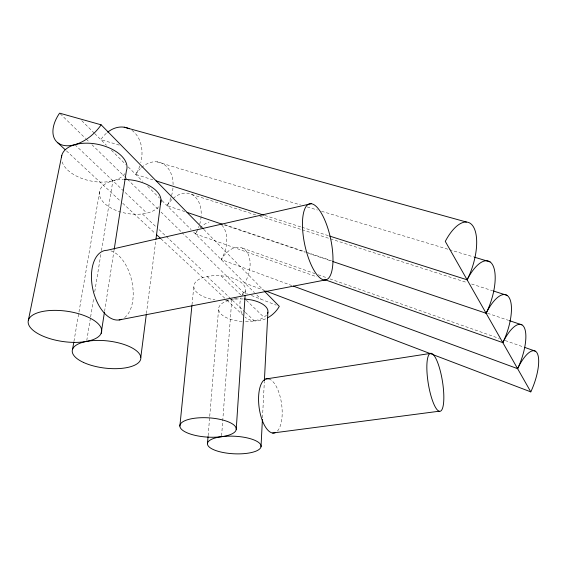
<?xml version="1.0" encoding="UTF-8"?>
<svg xmlns="http://www.w3.org/2000/svg" width="567" height="567" viewBox="0 0 567 567"><rect width="100%" height="100%" fill="white"/><g stroke="black" fill="none" stroke-linecap="round" stroke-linejoin="round"><path stroke-width="0.43" stroke-dasharray="2.83 2.13" d="M262.493 417.759L264.335 381.704M245.22 293.713L245.454 290.184M221.605 435.825L231.775 299.652L237.162 298.15M208.124 435.754L209.655 417.227M209.726 416.348L218.621 308.746M191.986 304.869L193.829 286.42M146.421 313.53L155.854 240.089M104.548 311.496L114.045 250.323M86.758 340.526L90.472 317.832M90.614 316.96L93.753 297.753M94.753 291.644L100.891 254.108M101.465 250.621L112.883 180.788M73.951 341.313L99.827 190.448M241.655 295.754L244.257 293.267A25.891 12.332 4.5 0 0 227.197 276.639L220.379 275.69L213.504 275.619L207.075 276.441A25.891 12.332 4.5 0 0 194.169 288.454A25.891 12.332 4.5 0 0 214.964 299.865M266.596 315.054L263.761 317.534L259.587 319.512L254.356 320.879A24.707 11.305 3.5 0 1 244.512 321.588M225.609 300.39A25.891 12.332 4.5 0 0 231.775 299.652L237.956 298.908L243.704 298.972M119.254 145.109L100.827 139.666A30.703 23.297 -74.7 0 1 107.057 132.678M157.144 161.864L300.489 204.928M307.179 206.948L317.456 210.024M321.574 211.278L448.929 249.523M449.418 249.686L473.523 256.915M139.801 165.947A30.703 23.297 -74.7 0 1 135.69 174.388L152.899 179.859M264.874 215.481L301.105 227.006M301.949 227.275L328.917 235.851M191.646 194.417L256.575 215.198M259.948 216.275L301.261 229.5M302.105 229.77L467.371 282.671M471.588 284.017L492.673 290.765M224.886 224.759L305.45 251.911M306.286 252.195L331.461 260.678M487.549 313.282L508.528 320.355M170.922 197.564A29.087 20.986 -72.4 0 1 167.059 205.623L186.231 212.093M223.922 224.808L305.181 252.216M308.526 253.35L331.986 261.259M242.343 248.077L314.94 273.613M318.278 274.789L326.62 277.724M329.959 278.9L499.364 338.499M505.204 340.554L523.561 347.011M197.862 229.245A27.655 18.994 -70.9 0 1 195.431 233.88L316.747 276.802M221.874 225.198A26.366 17.258 -69.9 0 1 221.222 259.558L291.743 285.52M264.973 290.694L244.76 282.997A25.203 15.741 -69.2 0 0 245.476 250.245A25.203 15.741 -69.2 0 0 221.222 259.558M181.936 232.442L243.427 292.395L247.439 293.961M251.457 295.52L276.15 305.131M66.459 150.886L120.183 200.867M122.77 203.277L155.131 233.384M160.957 238.806L226.325 299.624M226.977 300.226L243.803 315.883M207.075 276.441L244.682 311.779M245.327 312.389L254.356 320.879M142.487 214.035L156.52 227.268M159.072 229.67L203.092 271.168M74.908 144.67L146.881 213.114M220.96 275.768L241.032 295.145M246.34 300.269L264.002 317.322M60.237 113.769L85.589 138.49M86.227 139.113L89.395 142.204M91.932 144.677L124.258 176.195M124.889 176.812L126.795 178.669M127.426 179.285L158.484 209.57M161.021 212.044L181.305 231.825M81.783 120.7L94.072 132.94M94.682 133.55L106.433 145.251M111.415 150.205L125.732 164.465M128.22 166.946L142.593 181.263M147.611 186.26L159.533 198.131M162.042 200.626L191.114 229.578M193.581 232.038L254.441 292.643M256.865 295.053L261.103 299.277M203.794 229.422L263.322 290.063M131.941 130.36A30.703 23.297 -74.7 0 1 140.8 162.609M195.431 233.88A26.366 17.258 -69.9 0 1 197.344 231.074M200.073 227.899A26.366 17.258 -69.9 0 1 208.961 222.122M173.162 198.407A27.655 18.994 -70.9 0 1 201.165 215.751M201.108 216.601A27.655 18.994 -70.9 0 1 199.414 225.142M199.137 225.978A27.655 18.994 -70.9 0 1 198.535 227.629M167.059 205.623A27.655 18.994 -70.9 0 1 172.552 198.953M242.152 321.482A24.707 11.305 3.5 0 1 219.209 311.517A24.707 11.305 3.5 0 1 231.775 299.652M265.576 318.838A23.906 18.633 -45 0 1 245.093 317.088M242.01 313.31A23.906 18.633 -45 0 1 240.996 297.795M242.229 294.67A23.906 18.633 -45 0 1 243.427 292.395M158.576 206.785A31.121 16.89 9.3 0 1 106.497 205.07A31.121 16.89 9.3 0 1 123.493 179.47M124.818 173.708A33.255 18.661 11.6 0 1 90.245 180.873A33.255 18.661 11.6 0 1 61.704 160.489M141.601 167.499A29.087 20.986 -72.4 0 1 173.098 184.778M172.97 187.975A29.087 20.986 -72.4 0 1 171.184 196.784M135.69 174.388A29.087 20.986 -72.4 0 1 140.318 168.69M110.827 250.855A35.445 19.902 77.6 0 1 131.934 281.664A35.445 19.902 77.6 0 1 124.627 317.577M268.801 378.884A27.386 11.368 82.5 0 1 281.579 403.888A27.386 11.368 82.5 0 1 276.214 432.139"/><path stroke-width="0.85" d="M261.011 446.775A26.833 8.781 2.9 0 0 222.406 436.59A26.833 8.781 2.9 0 0 219.379 451.651A26.833 8.781 2.9 0 0 261.011 446.775L262.408 419.516M264.385 380.826L267.886 312.24M236.226 429.403A28.237 9.653 3.5 0 0 194.984 418.198A28.237 9.653 3.5 0 0 192.971 434.825A28.237 9.653 3.5 0 0 236.226 429.403L245.107 295.471M207.465 443.692L208.054 436.633M179.874 426.072L191.894 305.741M140.807 357.245L146.307 314.401M155.96 239.217L161.014 199.875M101.16 333.339A37.096 15.274 8.2 0 0 52.284 310.404A37.096 15.274 8.2 0 0 41.32 335.38A37.096 15.274 8.2 0 0 101.16 333.339L104.413 312.367M114.18 249.445L126.391 170.795A33.255 18.661 11.6 0 0 98.282 144.415A33.255 18.661 11.6 0 0 61.491 157.144M72.604 349.159L73.802 342.185M28.35 320.362L61.76 155.528M311.219 203.702L107 250.302A35.445 19.902 77.6 0 0 92.797 289.035A35.445 19.902 77.6 0 0 121.657 319.271M119.141 319.944L325.316 279.963A38.896 13.275 78.1 0 0 325.38 221.449A38.896 13.275 78.1 0 0 302.452 224.078A38.896 13.275 78.1 0 0 325.316 279.963M265.838 378.976L430.112 353.475M272.592 433.032L439.127 411.231A29.385 7.173 80.8 0 0 440.042 369.989A29.385 7.173 80.8 0 0 426.859 365.701A29.385 7.173 80.8 0 0 439.127 411.231M244.526 298.979L251.004 299.851A24.707 11.305 3.5 0 1 267.447 313.679M124.194 127.206L466.414 222.03M101.117 124.811L59.599 113.152A32.581 19.668 -43.3 0 0 62.512 145.124A32.581 19.668 -43.3 0 0 101.117 124.811L203.177 228.792M474.373 257.17L490.058 261.89M156.173 180.901L264.031 215.212M329.76 236.12L467.109 279.807A37.783 15.224 -71.5 0 1 492.61 264.832A37.783 15.224 -71.5 0 1 486.117 313.26L332.822 261.543M493.517 291.034L507.004 295.35M509.372 320.638L521.959 324.877M187.06 212.37L222.243 224.241M524.397 347.302L535.248 351.122M325.097 279.758L502.823 342.645A33.318 11.843 -70.4 0 1 524.021 327.088A33.318 11.843 -70.4 0 1 517.607 368.67L293.401 286.129M265.803 291.006L530.797 391.875A31.483 10.56 -70.1 0 0 537.119 353.057A31.483 10.56 -70.1 0 0 517.607 368.67M57.402 142.452L65.17 149.681M156.428 234.589L160.312 238.204M264.555 291.318L279.318 306.364A23.906 18.633 -45 0 1 267.645 317.825M530.797 391.875L445.279 241.393A40.533 17.464 -72.3 0 1 473.565 227.076A40.533 17.464 -72.3 0 1 467.109 279.807M486.117 313.26A35.402 13.381 -70.9 0 1 509.294 297.895A35.402 13.381 -70.9 0 1 502.823 342.645M124.315 179.47A31.121 16.89 9.3 0 1 160.22 204.184M107.695 132.168A30.703 23.297 -74.7 0 1 129.198 128.744M275.534 432.543A27.386 11.368 82.5 0 1 259.062 407.014A27.386 11.368 82.5 0 1 268.801 378.884M83.576 362.476A34.509 13.651 6.7 0 0 140.099 360.718A34.509 13.651 6.7 0 0 95.951 340.441A34.509 13.651 6.7 0 0 83.576 362.476"/></g></svg>
